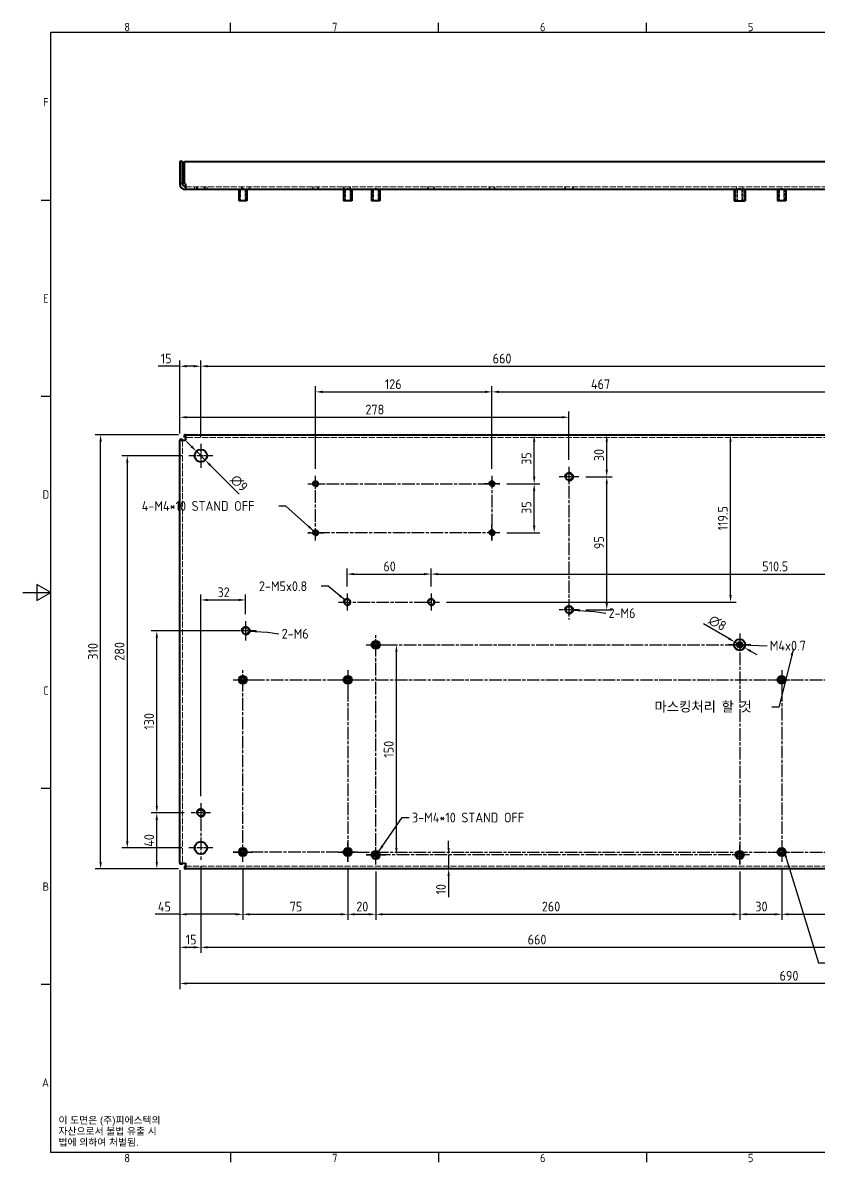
# Model space of a CAD drawing. Header units: millimetres. Extents: x 0 to 1188, y 0 to 840.
# Drawn here: x 0 to 568, y 13 to 827 of the extents above; entities that cross this region are included whole.
import ezdxf

# ---------------------------------------------------------------- set-up
doc = ezdxf.new("R2010")
doc.units = ezdxf.units.MM
doc.header["$LTSCALE"] = 2
doc.linetypes.add('CHAIN', pattern=[0.3543, 0.2362, -0.0295, 0.0591, -0.0295])
doc.linetypes.add('DASHED', pattern=[0.2067, 0.1654, -0.0413])
doc.layers.get('0').update_dxf_attribs({"color": 3, "lineweight": 25})
for name, color, linetype, lineweight in [('가려진 것(ISO)', 2, 'DASHED', 18), ('가시적인 것(ISO)', 3, 'Continuous', 40), ('가시적인 좁은 것(ISO)', 3, 'Continuous', 35), ('경계(ISO)', 7, 'Continuous', 25), ('기호(ISO)', 5, 'Continuous', 25), ('중심 표식(ISO)', 1, 'Continuous', 25), ('중심선(ISO)', 1, 'Continuous', 25), ('치수(ISO)', 2, 'Continuous', 25)]:
    doc.layers.add(name, color=color, linetype=linetype, lineweight=lineweight)
doc.styles.add('문자 텍스트_M2B', font='isocp.shx')
doc.styles.add('문자 텍스트_PSTEK_POSCO', font='isocp.shx')
doc.styles.add('치수 텍스트_PSTEK_POSCO', font='isocp.shx')
doc.dimstyles.new('치수_PSTEK_POSCO', dxfattribs={"dimscale": 2, "dimtxt": 3.5, "dimasz": 2.5, "dimexe": 2, "dimexo": 2.5, "dimgap": 1, "dimtad": 1, "dimrnd": 1e-08, "dimdsep": 46, "dimtxsty": '치수 텍스트_PSTEK_POSCO', "dimcen": 0.09, "dimdle": 10, "dimclrd": 7, "dimclre": 7, "dimclrt": 2, "dimadec": 1, "dimazin": 2, "dimtfac": 1, "dimtmove": 0, "dimatfit": 3, "dimfxl": 0, "dimtolj": 1, "dimlwd": -1, "dimlwe": -1, "dimarcsym": 0})
doc.dimstyles.new('치수_PSTEK_POSCO$7', dxfattribs={"dimscale": 2, "dimtxt": 3.5, "dimasz": 2.5, "dimexe": 2, "dimexo": 2.5, "dimgap": 1, "dimtad": 1, "dimrnd": 1e-08, "dimdsep": 46, "dimtxsty": '치수 텍스트_PSTEK_POSCO', "dimcen": 0.09, "dimdle": 10, "dimclrd": 7, "dimclre": 7, "dimclrt": 2, "dimadec": 1, "dimazin": 2, "dimtfac": 1, "dimtmove": 0, "dimatfit": 3, "dimfxl": 0, "dimtolj": 1, "dimlwd": -1, "dimlwe": -1, "dimarcsym": 0})

# ---------------------------------------------------------------- blocks, each defined once
blk = doc.blocks.new('경계 Default Border')
at = {"layer": '경계(ISO)'}
for p, q in [((74.25, 410), (74.25, 413.4)), ((148.5, 410), (148.5, 413.4)), ((222.75, 410), (222.75, 413.4)), ((10, 350), (6.6, 350)), ((10, 280), (6.6, 280)), ((10, 140), (6.6, 140)), ((10, 70), (6.6, 70)), ((74.25, 10), (74.25, 6.6)), ((148.5, 10), (148.5, 6.6)), ((222.75, 10), (222.75, 6.6))]:
    blk.add_line(p, q, dxfattribs=at)
at = {"layer": '경계(ISO)', "flags": 128}
for points in [[(10, 10), (10, 410), (584, 410), (584, 10), (10, 10)], [(0, 210), (10, 210), (5, 212.89), (5, 207.11), (10, 210)]]:
    blk.add_lwpolyline(points, dxfattribs=at)
at = {"layer": '경계(ISO)', "color": 2, "char_height": 3, "attachment_point": 7, "style": '문자 텍스트_M2B'}
for s, insert in [('8', (36.27, 410.37)), ('7', (110.52, 410.39)), ('6', (184.77, 410.37)), ('5', (259.02, 410.37)), ('F', (7.24, 383.5)), ('E', (7.24, 313.47)), ('D', (7.08, 243.47)), ('C', (7.24, 173.47)), ('B', (7.08, 103.47)), ('A', (6.91, 33.49)), ('8', (36.27, 6.57)), ('7', (110.52, 6.59)), ('6', (184.77, 6.57)), ('5', (259.02, 6.57))]:
    blk.add_mtext(s, dxfattribs=dict(at, insert=insert))
blk = doc.blocks.new('*D23')
at = {"layer": 'Defpoints', "color": 0, "transparency": 16777216}
for p in [(112.2, 226.61), (802.2, 226.61), (112.2, 140.79)]:
    blk.add_point(p, dxfattribs=at)
at = {"layer": '치수(ISO)', "color": 7, "transparency": 16777216}
for p, q in [((112.2, 221.61), (112.2, 136.79)), ((802.2, 221.61), (802.2, 136.79)), ((797.2, 140.79), (117.2, 140.79))]:
    blk.add_line(p, q, dxfattribs=at)
for points in [[(117.2, 141.62), (117.2, 139.95), (112.2, 140.79)], [(797.2, 141.62), (797.2, 139.95), (802.2, 140.79)]]:
    blk.add_solid(points, dxfattribs=at)
at = {"layer": '치수(ISO)', "color": 2, "transparency": 16777216, "insert": (540.68, 146.29), "char_height": 7, "attachment_point": 4, "style": '치수 텍스트_PSTEK_POSCO'}
blk.add_mtext('\\A1;690', dxfattribs=at)
blk = doc.blocks.new('*D24')
at = {"layer": 'Defpoints', "color": 0, "transparency": 16777216}
for p in [(112.2, 226.61), (157.2, 227.66), (157.2, 190.18)]:
    blk.add_point(p, dxfattribs=at)
at = {"layer": '치수(ISO)', "color": 7, "transparency": 16777216}
for p, q in [((112.2, 221.61), (112.2, 186.18)), ((157.2, 222.66), (157.2, 186.18)), ((112.2, 190.18), (94.51, 190.18)), ((152.2, 190.18), (117.2, 190.18))]:
    blk.add_line(p, q, dxfattribs=at)
for points in [[(117.2, 191.01), (117.2, 189.35), (112.2, 190.18)], [(152.2, 191.01), (152.2, 189.35), (157.2, 190.18)]]:
    blk.add_solid(points, dxfattribs=at)
at = {"layer": '치수(ISO)', "color": 2, "transparency": 16777216, "insert": (96.51, 195.68), "char_height": 7, "attachment_point": 4, "style": '치수 텍스트_PSTEK_POSCO'}
blk.add_mtext('\\A1;45', dxfattribs=at)
blk = doc.blocks.new('*D25')
at = {"layer": 'Defpoints', "color": 0, "transparency": 16777216}
for p in [(252.2, 225.66), (512.2, 225.66), (512.2, 190.18)]:
    blk.add_point(p, dxfattribs=at)
at = {"layer": '치수(ISO)', "color": 7, "transparency": 16777216}
for p, q in [((252.2, 220.66), (252.2, 186.18)), ((512.2, 220.66), (512.2, 186.18)), ((257.2, 190.18), (507.2, 190.18))]:
    blk.add_line(p, q, dxfattribs=at)
for points in [[(257.2, 191.01), (257.2, 189.35), (252.2, 190.18)], [(507.2, 191.01), (507.2, 189.35), (512.2, 190.18)]]:
    blk.add_solid(points, dxfattribs=at)
at = {"layer": '치수(ISO)', "color": 2, "transparency": 16777216, "insert": (370.83, 195.68), "char_height": 7, "attachment_point": 4, "style": '치수 텍스트_PSTEK_POSCO'}
blk.add_mtext('\\A1;260', dxfattribs=at)
blk = doc.blocks.new('*D26')
at = {"layer": 'Defpoints', "color": 0, "transparency": 16777216}
for p in [(512.2, 225.66), (542.2, 227.66), (542.2, 190.18)]:
    blk.add_point(p, dxfattribs=at)
at = {"layer": '치수(ISO)', "color": 7, "transparency": 16777216}
for p, q in [((512.2, 220.66), (512.2, 186.18)), ((542.2, 222.66), (542.2, 186.18)), ((517.2, 190.18), (537.2, 190.18))]:
    blk.add_line(p, q, dxfattribs=at)
for points in [[(517.2, 191.01), (517.2, 189.35), (512.2, 190.18)], [(537.2, 191.01), (537.2, 189.35), (542.2, 190.18)]]:
    blk.add_solid(points, dxfattribs=at)
at = {"layer": '치수(ISO)', "color": 2, "transparency": 16777216, "insert": (523.37, 195.68), "char_height": 7, "attachment_point": 4, "style": '치수 텍스트_PSTEK_POSCO'}
blk.add_mtext('\\A1;30', dxfattribs=at)
blk = doc.blocks.new('*D27')
at = {"layer": 'Defpoints', "color": 0, "transparency": 16777216}
for p in [(542.2, 227.66), (617.2, 227.66), (617.2, 190.18)]:
    blk.add_point(p, dxfattribs=at)
at = {"layer": '치수(ISO)', "color": 7, "transparency": 16777216}
for p, q in [((542.2, 222.66), (542.2, 186.18)), ((617.2, 222.66), (617.2, 186.18)), ((547.2, 190.18), (612.2, 190.18))]:
    blk.add_line(p, q, dxfattribs=at)
for points in [[(547.2, 191.01), (547.2, 189.35), (542.2, 190.18)], [(612.2, 191.01), (612.2, 189.35), (617.2, 190.18)]]:
    blk.add_solid(points, dxfattribs=at)
at = {"layer": '치수(ISO)', "color": 2, "transparency": 16777216, "insert": (575.71, 195.68), "char_height": 7, "attachment_point": 4, "style": '치수 텍스트_PSTEK_POSCO'}
blk.add_mtext('\\A1;75', dxfattribs=at)
blk = doc.blocks.new('*D31')
at = {"layer": 'Defpoints', "color": 0, "transparency": 16777216}
for p in [(252.2, 232.61), (304.26, 232.61), (116.2, 222.61)]:
    blk.add_point(p, dxfattribs=at)
at = {"layer": '치수(ISO)', "color": 7, "transparency": 16777216}
for p, q in [((304.26, 237.61), (304.26, 242.61)), ((304.26, 232.61), (304.26, 222.61)), ((304.26, 217.61), (304.26, 202.3))]:
    blk.add_line(p, q, dxfattribs=at)
for points in [[(303.43, 237.61), (305.1, 237.61), (304.26, 232.61)], [(303.43, 217.61), (305.1, 217.61), (304.26, 222.61)]]:
    blk.add_solid(points, dxfattribs=at)
at = {"layer": '치수(ISO)', "color": 2, "transparency": 16777216, "insert": (298.76, 204.3), "char_height": 7, "attachment_point": 4, "rotation": 90, "style": '치수 텍스트_PSTEK_POSCO'}
blk.add_mtext('\\A1;10', dxfattribs=at)
blk = doc.blocks.new('*D32')
at = {"layer": 'Defpoints', "color": 0, "transparency": 16777216}
for p in [(252.2, 382.61), (266.95, 382.61), (252.2, 232.61)]:
    blk.add_point(p, dxfattribs=at)
at = {"layer": '치수(ISO)', "color": 7, "transparency": 16777216}
blk.add_line((266.95, 237.61), (266.95, 377.61), dxfattribs=at)
for points in [[(266.12, 377.61), (267.79, 377.61), (266.95, 382.61)], [(266.12, 237.61), (267.79, 237.61), (266.95, 232.61)]]:
    blk.add_solid(points, dxfattribs=at)
at = {"layer": '치수(ISO)', "color": 2, "transparency": 16777216, "insert": (261.45, 302.01), "char_height": 7, "attachment_point": 4, "rotation": 90, "style": '치수 텍스트_PSTEK_POSCO'}
blk.add_mtext('\\A1;150', dxfattribs=at)
blk = doc.blocks.new('*D33')
at = {"layer": 'Defpoints', "color": 0, "transparency": 16777216}
for p in [(118.7, 517.61), (74.66, 237.61), (118.7, 237.61)]:
    blk.add_point(p, dxfattribs=at)
at = {"layer": '치수(ISO)', "color": 7, "transparency": 16777216}
for p, q in [((113.7, 517.61), (70.66, 517.61)), ((74.66, 512.61), (74.66, 242.61)), ((113.7, 237.61), (70.66, 237.61))]:
    blk.add_line(p, q, dxfattribs=at)
for points in [[(73.83, 512.61), (75.49, 512.61), (74.66, 517.61)], [(73.83, 242.61), (75.49, 242.61), (74.66, 237.61)]]:
    blk.add_solid(points, dxfattribs=at)
at = {"layer": '치수(ISO)', "color": 2, "transparency": 16777216, "insert": (69.16, 371.22), "char_height": 7, "attachment_point": 4, "rotation": 90, "style": '치수 텍스트_PSTEK_POSCO'}
blk.add_mtext('\\A1;280', dxfattribs=at)
blk = doc.blocks.new('*D37')
at = {"layer": 'Defpoints', "color": 0, "transparency": 16777216}
for p in [(335.2, 563.23), (209.2, 503.23), (335.2, 503.23)]:
    blk.add_point(p, dxfattribs=at)
at = {"layer": '치수(ISO)', "color": 7, "transparency": 16777216}
for p, q in [((209.2, 508.23), (209.2, 567.23)), ((214.2, 563.23), (330.2, 563.23)), ((335.2, 508.23), (335.2, 567.23))]:
    blk.add_line(p, q, dxfattribs=at)
for points in [[(214.2, 564.06), (214.2, 562.4), (209.2, 563.23)], [(330.2, 564.06), (330.2, 562.4), (335.2, 563.23)]]:
    blk.add_solid(points, dxfattribs=at)
at = {"layer": '치수(ISO)', "color": 2, "transparency": 16777216, "insert": (258.66, 568.73), "char_height": 7, "attachment_point": 4, "style": '치수 텍스트_PSTEK_POSCO'}
blk.add_mtext('\\A1;126', dxfattribs=at)
blk = doc.blocks.new('*D38')
at = {"layer": 'Defpoints', "color": 0, "transparency": 16777216}
for p in [(802.2, 563.23), (802.2, 528.61), (335.2, 503.23)]:
    blk.add_point(p, dxfattribs=at)
at = {"layer": '치수(ISO)', "color": 7, "transparency": 16777216}
for p, q in [((335.2, 508.23), (335.2, 567.23)), ((340.2, 563.23), (797.2, 563.23)), ((802.2, 533.61), (802.2, 567.23))]:
    blk.add_line(p, q, dxfattribs=at)
for points in [[(340.2, 564.06), (340.2, 562.4), (335.2, 563.23)], [(797.2, 564.06), (797.2, 562.4), (802.2, 563.23)]]:
    blk.add_solid(points, dxfattribs=at)
at = {"layer": '치수(ISO)', "color": 2, "transparency": 16777216, "insert": (405.95, 568.73), "char_height": 7, "attachment_point": 4, "style": '치수 텍스트_PSTEK_POSCO'}
blk.add_mtext('\\A1;467', dxfattribs=at)
blk = doc.blocks.new('*D39')
at = {"layer": 'Defpoints', "color": 0, "transparency": 16777216}
for p in [(365.37, 532.61), (798.2, 532.61), (340.82, 497.61)]:
    blk.add_point(p, dxfattribs=at)
at = {"layer": '치수(ISO)', "color": 7, "transparency": 16777216}
for p, q in [((365.37, 502.61), (365.37, 527.61)), ((345.82, 497.61), (369.37, 497.61))]:
    blk.add_line(p, q, dxfattribs=at)
for points in [[(364.54, 527.61), (366.21, 527.61), (365.37, 532.61)], [(364.54, 502.61), (366.21, 502.61), (365.37, 497.61)]]:
    blk.add_solid(points, dxfattribs=at)
at = {"layer": '치수(ISO)', "color": 2, "transparency": 16777216, "insert": (359.87, 511.11), "char_height": 7, "attachment_point": 4, "rotation": 90, "style": '치수 텍스트_PSTEK_POSCO'}
blk.add_mtext('\\A1;35', dxfattribs=at)
blk = doc.blocks.new('*D40')
at = {"layer": 'Defpoints', "color": 0, "transparency": 16777216}
for p in [(340.82, 497.61), (365.37, 497.61), (340.82, 462.61)]:
    blk.add_point(p, dxfattribs=at)
at = {"layer": '치수(ISO)', "color": 7, "transparency": 16777216}
for p, q in [((345.82, 497.61), (369.37, 497.61)), ((365.37, 467.61), (365.37, 492.61)), ((345.82, 462.61), (369.37, 462.61))]:
    blk.add_line(p, q, dxfattribs=at)
for points in [[(364.54, 492.61), (366.21, 492.61), (365.37, 497.61)], [(364.54, 467.61), (366.21, 467.61), (365.37, 462.61)]]:
    blk.add_solid(points, dxfattribs=at)
at = {"layer": '치수(ISO)', "color": 2, "transparency": 16777216, "insert": (359.87, 476.11), "char_height": 7, "attachment_point": 4, "rotation": 90, "style": '치수 텍스트_PSTEK_POSCO'}
blk.add_mtext('\\A1;35', dxfattribs=at)
blk = doc.blocks.new('*D41')
at = {"layer": 'Defpoints', "color": 0, "transparency": 16777216}
for p in [(291.7, 433.11), (231.7, 419.18), (291.7, 419.18)]:
    blk.add_point(p, dxfattribs=at)
at = {"layer": '치수(ISO)', "color": 7, "transparency": 16777216}
for p, q in [((231.7, 424.18), (231.7, 437.11)), ((236.7, 433.11), (286.7, 433.11)), ((291.7, 424.18), (291.7, 437.11))]:
    blk.add_line(p, q, dxfattribs=at)
for points in [[(236.7, 433.94), (236.7, 432.28), (231.7, 433.11)], [(286.7, 433.94), (286.7, 432.28), (291.7, 433.11)]]:
    blk.add_solid(points, dxfattribs=at)
at = {"layer": '치수(ISO)', "color": 2, "transparency": 16777216, "insert": (257.62, 438.61), "char_height": 7, "attachment_point": 4, "style": '치수 텍스트_PSTEK_POSCO'}
blk.add_mtext('\\A1;60', dxfattribs=at)
blk = doc.blocks.new('*D42')
at = {"layer": 'Defpoints', "color": 0, "transparency": 16777216}
for p in [(802.2, 528.61), (802.2, 433.11), (291.7, 419.18)]:
    blk.add_point(p, dxfattribs=at)
at = {"layer": '치수(ISO)', "color": 7, "transparency": 16777216}
for p, q in [((291.7, 424.18), (291.7, 437.11)), ((296.7, 433.11), (797.2, 433.11))]:
    blk.add_line(p, q, dxfattribs=at)
for points in [[(296.7, 433.94), (296.7, 432.28), (291.7, 433.11)], [(797.2, 433.94), (797.2, 432.28), (802.2, 433.11)]]:
    blk.add_solid(points, dxfattribs=at)
at = {"layer": '치수(ISO)', "color": 2, "transparency": 16777216, "insert": (528.32, 438.61), "char_height": 7, "attachment_point": 4, "style": '치수 텍스트_PSTEK_POSCO'}
blk.add_mtext('\\A1;510.5', dxfattribs=at)
blk = doc.blocks.new('*D43')
at = {"layer": 'Defpoints', "color": 0, "transparency": 16777216}
for p in [(505.65, 532.61), (798.2, 532.61), (297.77, 413.11)]:
    blk.add_point(p, dxfattribs=at)
at = {"layer": '치수(ISO)', "color": 7, "transparency": 16777216}
for p, q in [((505.65, 418.11), (505.65, 527.61)), ((302.77, 413.11), (509.65, 413.11))]:
    blk.add_line(p, q, dxfattribs=at)
for points in [[(504.81, 527.61), (506.48, 527.61), (505.65, 532.61)], [(504.81, 418.11), (506.48, 418.11), (505.65, 413.11)]]:
    blk.add_solid(points, dxfattribs=at)
at = {"layer": '치수(ISO)', "color": 2, "transparency": 16777216, "insert": (500.15, 464.3), "char_height": 7, "attachment_point": 4, "rotation": 90, "style": '치수 텍스트_PSTEK_POSCO'}
blk.add_mtext('\\A1;119.5', dxfattribs=at)
blk = doc.blocks.new('*D44')
at = {"layer": 'Defpoints', "color": 0, "transparency": 16777216}
for p in [(508.74, 384.61), (515.66, 380.61)]:
    blk.add_point(p, dxfattribs=at)
at = {"layer": '치수(ISO)', "color": 7, "transparency": 16777216}
for p, q in [((504.41, 387.11), (486.43, 397.49)), ((515.66, 380.61), (508.74, 384.61)), ((519.99, 378.11), (524.32, 375.61))]:
    blk.add_line(p, q, dxfattribs=at)
for points in [[(504.82, 387.83), (503.99, 386.39), (508.74, 384.61)], [(520.41, 378.83), (519.58, 377.39), (515.66, 380.61)]]:
    blk.add_solid(points, dxfattribs=at)
at = {"layer": '치수(ISO)', "color": 2, "transparency": 16777216, "insert": (490.91, 401.25), "char_height": 7, "attachment_point": 4, "rotation": 330, "style": '치수 텍스트_PSTEK_POSCO'}
blk.add_mtext('\\A1;∅8', dxfattribs=at)
blk = doc.blocks.new('*D45')
at = {"layer": 'Defpoints', "color": 0, "transparency": 16777216}
for p in [(127.2, 229.11), (112.2, 226.61), (127.2, 166.61)]:
    blk.add_point(p, dxfattribs=at)
at = {"layer": '치수(ISO)', "color": 7, "transparency": 16777216}
for p, q in [((112.2, 221.61), (112.2, 162.61)), ((127.2, 224.11), (127.2, 162.61)), ((117.2, 166.61), (122.2, 166.61))]:
    blk.add_line(p, q, dxfattribs=at)
for points in [[(117.2, 167.44), (117.2, 165.78), (112.2, 166.61)], [(122.2, 167.44), (122.2, 165.78), (127.2, 166.61)]]:
    blk.add_solid(points, dxfattribs=at)
at = {"layer": '치수(ISO)', "color": 2, "transparency": 16777216, "insert": (116.39, 172.11), "char_height": 7, "attachment_point": 4, "style": '치수 텍스트_PSTEK_POSCO'}
blk.add_mtext('\\A1;15', dxfattribs=at)
blk = doc.blocks.new('*D46')
at = {"layer": 'Defpoints', "color": 0, "transparency": 16777216}
for p in [(127.2, 229.11), (787.2, 229.11), (787.2, 166.61)]:
    blk.add_point(p, dxfattribs=at)
at = {"layer": '치수(ISO)', "color": 7, "transparency": 16777216}
for p, q in [((127.2, 224.11), (127.2, 162.61)), ((787.2, 224.11), (787.2, 162.61)), ((132.2, 166.61), (782.2, 166.61))]:
    blk.add_line(p, q, dxfattribs=at)
for points in [[(132.2, 167.44), (132.2, 165.78), (127.2, 166.61)], [(782.2, 167.44), (782.2, 165.78), (787.2, 166.61)]]:
    blk.add_solid(points, dxfattribs=at)
at = {"layer": '치수(ISO)', "color": 2, "transparency": 16777216, "insert": (360.71, 172.11), "char_height": 7, "attachment_point": 4, "style": '치수 텍스트_PSTEK_POSCO'}
blk.add_mtext('\\A1;660', dxfattribs=at)
blk = doc.blocks.new('*D48')
at = {"layer": 'Defpoints', "color": 0, "transparency": 16777216}
for p in [(127.2, 581.56), (112.2, 529.2), (127.2, 526.11)]:
    blk.add_point(p, dxfattribs=at)
at = {"layer": '치수(ISO)', "color": 7, "transparency": 16777216}
for p, q in [((112.2, 581.56), (96.61, 581.56)), ((112.2, 534.2), (112.2, 585.56)), ((122.2, 581.56), (117.2, 581.56)), ((127.2, 531.11), (127.2, 585.56))]:
    blk.add_line(p, q, dxfattribs=at)
for points in [[(117.2, 582.39), (117.2, 580.72), (112.2, 581.56)], [(122.2, 582.39), (122.2, 580.72), (127.2, 581.56)]]:
    blk.add_solid(points, dxfattribs=at)
at = {"layer": '치수(ISO)', "color": 2, "transparency": 16777216, "insert": (98.61, 587.06), "char_height": 7, "attachment_point": 4, "style": '치수 텍스트_PSTEK_POSCO'}
blk.add_mtext('\\A1;15', dxfattribs=at)
blk = doc.blocks.new('*D49')
at = {"layer": 'Defpoints', "color": 0, "transparency": 16777216}
for p in [(787.2, 581.56), (127.2, 526.11), (787.2, 526.11)]:
    blk.add_point(p, dxfattribs=at)
at = {"layer": '치수(ISO)', "color": 7, "transparency": 16777216}
for p, q in [((127.2, 531.11), (127.2, 585.56)), ((132.2, 581.56), (782.2, 581.56)), ((787.2, 531.11), (787.2, 585.56))]:
    blk.add_line(p, q, dxfattribs=at)
for points in [[(132.2, 582.39), (132.2, 580.72), (127.2, 581.56)], [(782.2, 582.39), (782.2, 580.72), (787.2, 581.56)]]:
    blk.add_solid(points, dxfattribs=at)
at = {"layer": '치수(ISO)', "color": 2, "transparency": 16777216, "insert": (335.71, 587.06), "char_height": 7, "attachment_point": 4, "style": '치수 텍스트_PSTEK_POSCO'}
blk.add_mtext('\\A1;660', dxfattribs=at)
blk = doc.blocks.new('*D54')
at = {"layer": 'Defpoints', "color": 0, "transparency": 16777216}
for p in [(55.61, 532.61), (116.2, 532.61), (115.61, 222.61)]:
    blk.add_point(p, dxfattribs=at)
at = {"layer": '치수(ISO)', "color": 7, "transparency": 16777216}
for p, q in [((111.2, 532.61), (51.61, 532.61)), ((55.61, 227.61), (55.61, 527.61)), ((110.61, 222.61), (51.61, 222.61))]:
    blk.add_line(p, q, dxfattribs=at)
for points in [[(54.78, 527.61), (56.45, 527.61), (55.61, 532.61)], [(54.78, 227.61), (56.45, 227.61), (55.61, 222.61)]]:
    blk.add_solid(points, dxfattribs=at)
at = {"layer": '치수(ISO)', "color": 2, "transparency": 16777216, "insert": (50.11, 372.01), "char_height": 7, "attachment_point": 4, "rotation": 90, "style": '치수 텍스트_PSTEK_POSCO'}
blk.add_mtext('\\A1;310', dxfattribs=at)
blk = doc.blocks.new('*D63')
at = {"layer": 'Defpoints', "color": 0, "transparency": 16777216}
for p in [(124.02, 520.79), (130.38, 514.43)]:
    blk.add_point(p, dxfattribs=at)
at = {"layer": '치수(ISO)', "color": 7, "transparency": 16777216}
for p, q in [((120.48, 524.33), (116.95, 527.86)), ((124.02, 520.79), (130.38, 514.43)), ((133.92, 510.89), (154.54, 490.27))]:
    blk.add_line(p, q, dxfattribs=at)
for points in [[(121.07, 524.92), (119.89, 523.74), (124.02, 520.79)], [(134.51, 511.48), (133.33, 510.3), (130.38, 514.43)]]:
    blk.add_solid(points, dxfattribs=at)
at = {"layer": '치수(ISO)', "color": 2, "transparency": 16777216, "insert": (150.22, 502.36), "char_height": 7, "attachment_point": 4, "rotation": 315, "style": '치수 텍스트_PSTEK_POSCO'}
blk.add_mtext('\\A1;∅9', dxfattribs=at)
blk = doc.blocks.new('*D65')
at = {"layer": 'Defpoints', "color": 0, "transparency": 16777216}
for p in [(157.2, 227.66), (232.2, 227.66), (232.2, 190.18)]:
    blk.add_point(p, dxfattribs=at)
at = {"layer": '치수(ISO)', "color": 7, "transparency": 16777216}
for p, q in [((157.2, 222.66), (157.2, 186.18)), ((232.2, 222.66), (232.2, 186.18)), ((162.2, 190.18), (227.2, 190.18))]:
    blk.add_line(p, q, dxfattribs=at)
for points in [[(162.2, 191.01), (162.2, 189.35), (157.2, 190.18)], [(227.2, 191.01), (227.2, 189.35), (232.2, 190.18)]]:
    blk.add_solid(points, dxfattribs=at)
at = {"layer": '치수(ISO)', "color": 2, "transparency": 16777216, "insert": (190.71, 195.68), "char_height": 7, "attachment_point": 4, "style": '치수 텍스트_PSTEK_POSCO'}
blk.add_mtext('\\A1;75', dxfattribs=at)
blk = doc.blocks.new('*D66')
at = {"layer": 'Defpoints', "color": 0, "transparency": 16777216}
for p in [(232.2, 227.66), (252.2, 225.66), (252.2, 190.18)]:
    blk.add_point(p, dxfattribs=at)
at = {"layer": '치수(ISO)', "color": 7, "transparency": 16777216}
for p, q in [((232.2, 222.66), (232.2, 186.18)), ((252.2, 220.66), (252.2, 186.18)), ((237.2, 190.18), (247.2, 190.18))]:
    blk.add_line(p, q, dxfattribs=at)
for points in [[(237.2, 191.01), (237.2, 189.35), (232.2, 190.18)], [(247.2, 191.01), (247.2, 189.35), (252.2, 190.18)]]:
    blk.add_solid(points, dxfattribs=at)
at = {"layer": '치수(ISO)', "color": 2, "transparency": 16777216, "insert": (238.26, 195.68), "char_height": 7, "attachment_point": 4, "style": '치수 텍스트_PSTEK_POSCO'}
blk.add_mtext('\\A1;20', dxfattribs=at)
blk = doc.blocks.new('*D67')
at = {"layer": 'Defpoints', "color": 0, "transparency": 16777216}
for p in [(159.2, 414.64), (159.2, 399.61), (127.2, 269.61)]:
    blk.add_point(p, dxfattribs=at)
at = {"layer": '치수(ISO)', "color": 7, "transparency": 16777216}
for p, q in [((127.2, 274.61), (127.2, 418.64)), ((159.2, 404.61), (159.2, 418.64)), ((132.2, 414.64), (154.2, 414.64))]:
    blk.add_line(p, q, dxfattribs=at)
for points in [[(132.2, 415.48), (132.2, 413.81), (127.2, 414.64)], [(154.2, 415.48), (154.2, 413.81), (159.2, 414.64)]]:
    blk.add_solid(points, dxfattribs=at)
at = {"layer": '치수(ISO)', "color": 2, "transparency": 16777216, "insert": (139.14, 420.14), "char_height": 7, "attachment_point": 4, "style": '치수 텍스트_PSTEK_POSCO'}
blk.add_mtext('\\A1;32', dxfattribs=at)
blk = doc.blocks.new('*D68')
at = {"layer": 'Defpoints', "color": 0, "transparency": 16777216}
for p in [(95.74, 262.61), (120.2, 262.61), (116.2, 222.61)]:
    blk.add_point(p, dxfattribs=at)
at = {"layer": '치수(ISO)', "color": 7, "transparency": 16777216}
for p, q in [((115.2, 262.61), (91.74, 262.61)), ((95.74, 227.61), (95.74, 257.61)), ((111.2, 222.61), (91.74, 222.61))]:
    blk.add_line(p, q, dxfattribs=at)
for points in [[(94.91, 257.61), (96.57, 257.61), (95.74, 262.61)], [(94.91, 227.61), (96.57, 227.61), (95.74, 222.61)]]:
    blk.add_solid(points, dxfattribs=at)
at = {"layer": '치수(ISO)', "color": 2, "transparency": 16777216, "insert": (90.24, 238.39), "char_height": 7, "attachment_point": 4, "rotation": 90, "style": '치수 텍스트_PSTEK_POSCO'}
blk.add_mtext('\\A1;40', dxfattribs=at)
blk = doc.blocks.new('*D69')
at = {"layer": 'Defpoints', "color": 0, "transparency": 16777216}
for p in [(95.74, 392.61), (159.2, 392.61), (120.2, 262.61)]:
    blk.add_point(p, dxfattribs=at)
at = {"layer": '치수(ISO)', "color": 7, "transparency": 16777216}
for p, q in [((154.2, 392.61), (91.74, 392.61)), ((95.74, 267.61), (95.74, 387.61)), ((115.2, 262.61), (91.74, 262.61))]:
    blk.add_line(p, q, dxfattribs=at)
for points in [[(94.91, 387.61), (96.57, 387.61), (95.74, 392.61)], [(94.91, 267.61), (96.57, 267.61), (95.74, 262.61)]]:
    blk.add_solid(points, dxfattribs=at)
at = {"layer": '치수(ISO)', "color": 2, "transparency": 16777216, "insert": (90.24, 322.03), "char_height": 7, "attachment_point": 4, "rotation": 90, "style": '치수 텍스트_PSTEK_POSCO'}
blk.add_mtext('\\A1;130', dxfattribs=at)
blk = doc.blocks.new('*D70')
at = {"layer": 'Defpoints', "color": 0, "transparency": 16777216}
for p in [(390.2, 545.12), (112.2, 528.61), (390.2, 509.61)]:
    blk.add_point(p, dxfattribs=at)
at = {"layer": '치수(ISO)', "color": 7, "transparency": 16777216}
for p, q in [((112.2, 533.61), (112.2, 549.12)), ((390.2, 514.61), (390.2, 549.12)), ((117.2, 545.12), (385.2, 545.12))]:
    blk.add_line(p, q, dxfattribs=at)
for points in [[(117.2, 545.95), (117.2, 544.28), (112.2, 545.12)], [(385.2, 545.95), (385.2, 544.28), (390.2, 545.12)]]:
    blk.add_solid(points, dxfattribs=at)
at = {"layer": '치수(ISO)', "color": 2, "transparency": 16777216, "insert": (244.81, 550.62), "char_height": 7, "attachment_point": 4, "style": '치수 텍스트_PSTEK_POSCO'}
blk.add_mtext('\\A1;278', dxfattribs=at)
blk = doc.blocks.new('*D71')
at = {"layer": 'Defpoints', "color": 0, "transparency": 16777216}
for p in [(397.2, 502.61), (417.2, 502.61), (397.2, 407.61)]:
    blk.add_point(p, dxfattribs=at)
at = {"layer": '치수(ISO)', "color": 7, "transparency": 16777216}
for p, q in [((402.2, 502.61), (421.2, 502.61)), ((417.2, 412.61), (417.2, 497.61)), ((402.2, 407.61), (421.2, 407.61))]:
    blk.add_line(p, q, dxfattribs=at)
for points in [[(416.37, 497.61), (418.03, 497.61), (417.2, 502.61)], [(416.37, 412.61), (418.03, 412.61), (417.2, 407.61)]]:
    blk.add_solid(points, dxfattribs=at)
at = {"layer": '치수(ISO)', "color": 2, "transparency": 16777216, "insert": (411.7, 450.97), "char_height": 7, "attachment_point": 4, "rotation": 90, "style": '치수 텍스트_PSTEK_POSCO'}
blk.add_mtext('\\A1;95', dxfattribs=at)
blk = doc.blocks.new('*D72')
at = {"layer": 'Defpoints', "color": 0, "transparency": 16777216}
for p in [(417.2, 532.61), (457.2, 532.61), (397.2, 502.61)]:
    blk.add_point(p, dxfattribs=at)
at = {"layer": '치수(ISO)', "color": 7, "transparency": 16777216}
for p, q in [((417.2, 507.61), (417.2, 527.61)), ((402.2, 502.61), (421.2, 502.61))]:
    blk.add_line(p, q, dxfattribs=at)
for points in [[(416.37, 527.61), (418.03, 527.61), (417.2, 532.61)], [(416.37, 507.61), (418.03, 507.61), (417.2, 502.61)]]:
    blk.add_solid(points, dxfattribs=at)
at = {"layer": '치수(ISO)', "color": 2, "transparency": 16777216, "insert": (411.7, 513.76), "char_height": 7, "attachment_point": 4, "rotation": 90, "style": '치수 텍스트_PSTEK_POSCO'}
blk.add_mtext('\\A1;30', dxfattribs=at)

msp = doc.modelspace()

# ---------------------------------------------------------------- linework, layer by layer
at = {"layer": '가려진 것(ISO)', "ltscale": 13.093126}
for p, q in [((116.2004, 709.732), (798.2004, 709.732)), ((798.2004, 530.6094), (116.2004, 530.6094)), ((116.2004, 224.6094), (798.2004, 224.6094))]:
    msp.add_line(p, q, dxfattribs=at)
at = {"layer": '가려진 것(ISO)', "ltscale": 1.904597}
for p, q in [((122.7004, 709.732), (122.7004, 707.732)), ((124.2004, 709.732), (124.2004, 707.732)), ((124.7419, 709.732), (124.7419, 707.732)), ((129.6589, 709.732), (129.6589, 707.732)), ((130.2004, 707.732), (130.2004, 709.732)), ((131.7004, 709.732), (131.7004, 707.732)), ((156.2004, 709.732), (156.2004, 707.732)), ((156.7419, 709.732), (156.7419, 707.732)), ((161.6589, 709.732), (161.6589, 707.732)), ((162.2004, 707.732), (162.2004, 709.732)), ((207.2004, 709.732), (207.2004, 707.732)), ((207.5794, 709.732), (207.5794, 707.732)), ((210.8214, 709.732), (210.8214, 707.732)), ((211.2004, 707.732), (211.2004, 709.732)), ((229.2004, 709.732), (229.2004, 707.732)), ((229.6334, 709.732), (229.6334, 707.732)), ((233.7674, 709.732), (233.7674, 707.732)), ((234.2004, 707.732), (234.2004, 709.732)), ((289.2004, 709.732), (289.2004, 707.732)), ((289.6334, 709.732), (289.6334, 707.732)), ((293.7674, 709.732), (293.7674, 707.732)), ((294.2004, 707.732), (294.2004, 709.732)), ((333.2004, 709.732), (333.2004, 707.732)), ((333.5794, 709.732), (333.5794, 707.732)), ((336.8214, 709.732), (336.8214, 707.732)), ((337.2004, 707.732), (337.2004, 709.732)), ((387.2004, 709.732), (387.2004, 707.732)), ((387.7419, 709.732), (387.7419, 707.732)), ((392.6589, 709.732), (392.6589, 707.732)), ((393.2004, 707.732), (393.2004, 709.732)), ((509.9504, 709.732), (509.9504, 707.732)), ((514.4504, 709.732), (514.4504, 707.732))]:
    msp.add_line(p, q, dxfattribs=at)
at = {"layer": '가려진 것(ISO)', "ltscale": 1.800898}
for p, q in [((157.2004, 708.706), (155.5794, 707.732)), ((157.2004, 708.706), (158.8214, 707.732)), ((232.2004, 708.706), (230.5794, 707.732)), ((232.2004, 708.706), (233.8214, 707.732)), ((252.2004, 708.706), (250.5794, 707.732)), ((252.2004, 708.706), (253.8214, 707.732)), ((512.2004, 708.706), (510.5794, 707.732)), ((512.2004, 708.706), (513.8214, 707.732)), ((542.2004, 708.706), (540.5794, 707.732)), ((542.2004, 708.706), (543.8214, 707.732))]:
    msp.add_line(p, q, dxfattribs=at)
at = {"layer": '가려진 것(ISO)', "ltscale": 7.618686}
for p, q in [((155.2004, 707.732), (155.2004, 699.732)), ((155.5794, 707.732), (155.5794, 699.732)), ((158.8214, 707.732), (158.8214, 699.732)), ((159.2004, 699.732), (159.2004, 707.732)), ((230.2004, 707.732), (230.2004, 699.732)), ((230.5794, 707.732), (230.5794, 699.732)), ((233.8214, 707.732), (233.8214, 699.732)), ((234.2004, 699.732), (234.2004, 707.732)), ((250.2004, 707.732), (250.2004, 699.732)), ((250.5794, 707.732), (250.5794, 699.732)), ((253.8214, 707.732), (253.8214, 699.732)), ((254.2004, 699.732), (254.2004, 707.732)), ((509.2504, 707.732), (509.2504, 699.732)), ((510.2004, 707.732), (510.2004, 699.732)), ((510.5794, 707.732), (510.5794, 699.732)), ((513.8214, 707.732), (513.8214, 699.732)), ((514.2004, 699.732), (514.2004, 707.732)), ((515.1504, 707.732), (515.1504, 699.732)), ((540.2004, 707.732), (540.2004, 699.732)), ((540.5794, 707.732), (540.5794, 699.732)), ((543.8214, 707.732), (543.8214, 699.732)), ((544.2004, 699.732), (544.2004, 707.732))]:
    msp.add_line(p, q, dxfattribs=at)
at = {"layer": '가려진 것(ISO)', "ltscale": 13.045131}
msp.add_line((114.2004, 528.6094), (114.2004, 226.6094), dxfattribs=at)
at = {"layer": '가려진 것(ISO)', "ltscale": 11.399102}
msp.add_circle((512.2004, 382.6094), 2.25, dxfattribs=at)
at = {"layer": '가시적인 것(ISO)'}
for p, q in [((112.2004, 727.732), (112.2004, 711.732)), ((114.2004, 727.732), (112.2004, 727.732)), ((114.2004, 711.732), (114.2004, 727.732)), ((115.6146, 711.732), (115.6146, 727.732)), ((115.6146, 727.732), (798.7862, 727.732)), ((114.2004, 711.732), (112.2004, 711.732)), ((116.2004, 711.732), (115.6146, 711.732)), ((116.2004, 711.732), (116.2004, 707.732)), ((798.2004, 707.732), (116.2004, 707.732)), ((154.2504, 707.732), (154.2504, 699.732)), ((160.1504, 707.732), (160.1504, 699.732)), ((229.2504, 707.732), (229.2504, 699.732)), ((235.1504, 707.732), (235.1504, 699.732)), ((249.2504, 707.732), (249.2504, 699.732)), ((255.1504, 707.732), (255.1504, 699.732)), ((508.2004, 707.732), (508.2004, 699.732)), ((516.2004, 707.732), (516.2004, 699.732)), ((539.2504, 707.732), (539.2504, 699.732)), ((545.1504, 707.732), (545.1504, 699.732)), ((160.1504, 699.732), (154.2504, 699.732)), ((235.1504, 699.732), (229.2504, 699.732)), ((255.1504, 699.732), (249.2504, 699.732)), ((508.2004, 699.732), (516.2004, 699.732)), ((545.1504, 699.732), (539.2504, 699.732)), ((114.2004, 529.1952), (112.2004, 529.1952)), ((112.2004, 529.1952), (112.2004, 528.6094)), ((114.2004, 528.6094), (114.2004, 529.1952)), ((116.2004, 532.6094), (115.6146, 532.6094)), ((115.6146, 530.6094), (115.6146, 532.6094)), ((116.2004, 530.6094), (115.6146, 530.6094)), ((116.2004, 532.6094), (798.2004, 532.6094)), ((116.2004, 532.6094), (116.2004, 528.6094)), ((112.2004, 226.6094), (112.2004, 528.6094)), ((116.2004, 528.6094), (112.2004, 528.6094)), ((112.2004, 226.6094), (116.2004, 226.6094)), ((112.2004, 226.6094), (112.2004, 226.0236)), ((114.2004, 226.0236), (112.2004, 226.0236)), ((114.2004, 226.6094), (114.2004, 226.0236)), ((116.2004, 224.6094), (115.6146, 224.6094)), ((115.6146, 224.6094), (115.6146, 222.6094)), ((115.6146, 222.6094), (116.2004, 222.6094)), ((116.2004, 226.6094), (116.2004, 222.6094)), ((798.2004, 222.6094), (116.2004, 222.6094))]:
    msp.add_line(p, q, dxfattribs=at)
for centre, radius in [((127.2004, 517.6094), 4.5), ((390.2004, 502.6094), 2.4585), ((209.2004, 497.6094), 1.621), ((335.2004, 497.6094), 1.621), ((209.2004, 462.6094), 1.621), ((335.2004, 462.6094), 1.621), ((231.7004, 413.1094), 2.067), ((291.7004, 413.1094), 2.067), ((390.2004, 407.6094), 2.4585), ((159.2004, 392.6094), 2.4585), ((252.2004, 382.6094), 2.95), ((252.2004, 382.6094), 1.621), ((512.2004, 382.6094), 4), ((512.2004, 382.6094), 1.621), ((157.2004, 357.6094), 2.95), ((157.2004, 357.6094), 1.621), ((232.2004, 357.6094), 2.95), ((232.2004, 357.6094), 1.621), ((542.2004, 357.6094), 2.95), ((542.2004, 357.6094), 1.621), ((127.2004, 262.6094), 2.4585), ((127.2004, 237.6094), 4.5), ((157.2004, 234.6094), 2.95), ((157.2004, 234.6094), 1.621), ((232.2004, 234.6094), 2.95), ((232.2004, 234.6094), 1.621), ((542.2004, 234.6094), 2.95), ((542.2004, 234.6094), 1.621), ((252.2004, 232.6094), 2.95), ((252.2004, 232.6094), 1.621), ((512.2004, 232.6094), 2.95), ((512.2004, 232.6094), 1.621)]:
    msp.add_circle(centre, radius, dxfattribs=at)
for radius in [4, 2]:
    msp.add_arc((116.2004, 711.732), radius, 180, 270, dxfattribs=at)
at = {"layer": '가시적인 좁은 것(ISO)'}
for centre, radius in [((390.2004, 502.6094), 3), ((209.2004, 497.6094), 2), ((335.2004, 497.6094), 2), ((209.2004, 462.6094), 2), ((335.2004, 462.6094), 2), ((231.7004, 413.1094), 2.5), ((291.7004, 413.1094), 2.5), ((390.2004, 407.6094), 3), ((159.2004, 392.6094), 3), ((252.2004, 382.6094), 2), ((512.2004, 382.6094), 2), ((157.2004, 357.6094), 2), ((232.2004, 357.6094), 2), ((542.2004, 357.6094), 2), ((127.2004, 262.6094), 3), ((157.2004, 234.6094), 2), ((232.2004, 234.6094), 2), ((542.2004, 234.6094), 2), ((252.2004, 232.6094), 2), ((512.2004, 232.6094), 2)]:
    msp.add_arc(centre, radius, 260, 170, dxfattribs=at)
at = {"layer": '중심 표식(ISO)', "linetype": 'CHAIN', "ltscale": 9.445163}
for p, q in [((127.2004, 526.1094), (127.2004, 509.1094)), ((135.7004, 517.6094), (118.7004, 517.6094)), ((135.7004, 237.6094), (118.7004, 237.6094))]:
    msp.add_line(p, q, dxfattribs=at)
at = {"layer": '중심 표식(ISO)', "linetype": 'CHAIN', "ltscale": 6.245997}
for p, q in [((203.5794, 497.6094), (214.8214, 497.6094)), ((340.8214, 497.6094), (329.5794, 497.6094)), ((335.2004, 456.9884), (335.2004, 468.2304)), ((203.5794, 462.6094), (214.8214, 462.6094))]:
    msp.add_line(p, q, dxfattribs=at)
at = {"layer": '중심 표식(ISO)', "linetype": 'CHAIN', "ltscale": 7.778352}
for p, q in [((397.2004, 502.6094), (383.2004, 502.6094)), ((397.2004, 407.6094), (383.2004, 407.6094)), ((159.2004, 399.6094), (159.2004, 385.6094)), ((166.2004, 392.6094), (152.2004, 392.6094)), ((127.2004, 269.6094), (127.2004, 255.6094)), ((134.2004, 262.6094), (120.2004, 262.6094))]:
    msp.add_line(p, q, dxfattribs=at)
at = {"layer": '중심 표식(ISO)', "linetype": 'CHAIN', "ltscale": 6.741595}
for p, q in [((231.7004, 419.1764), (231.7004, 407.0424)), ((291.7004, 419.1764), (291.7004, 407.0424))]:
    msp.add_line(p, q, dxfattribs=at)
at = {"layer": '중심 표식(ISO)', "linetype": 'CHAIN', "ltscale": 7.722792}
for p, q in [((245.2504, 382.6094), (259.1504, 382.6094)), ((232.2004, 364.5594), (232.2004, 350.6594)), ((542.2004, 364.5594), (542.2004, 350.6594)), ((542.2004, 364.5594), (542.2004, 350.6594)), ((150.2504, 357.6094), (164.1504, 357.6094)), ((232.2004, 227.6594), (232.2004, 241.5594)), ((232.2004, 241.5594), (232.2004, 227.6594)), ((512.2004, 225.6594), (512.2004, 239.5594)), ((542.2004, 241.5594), (542.2004, 227.6594)), ((542.2004, 241.5594), (542.2004, 227.6594)), ((150.2504, 234.6094), (164.1504, 234.6094)), ((245.2504, 232.6094), (259.1504, 232.6094))]:
    msp.add_line(p, q, dxfattribs=at)
at = {"layer": '중심 표식(ISO)', "linetype": 'CHAIN', "ltscale": 8.88956}
msp.add_line((520.2004, 382.6094), (504.2004, 382.6094), dxfattribs=at)
at = {"layer": '중심 표식(ISO)', "linetype": 'CHAIN', "ltscale": 19.051651}
msp.add_line((127.2004, 258.4317), (127.2004, 229.1094), dxfattribs=at)
at = {"layer": '중심선(ISO)', "linetype": 'CHAIN', "ltscale": 19.051651}
for p, q in [((390.2004, 509.6094), (390.2004, 400.6094)), ((203.5794, 497.6094), (340.8214, 497.6094)), ((209.2004, 456.9884), (209.2004, 503.2304)), ((335.2004, 503.2304), (335.2004, 456.9884)), ((340.8214, 462.6094), (203.5794, 462.6094)), ((225.6334, 413.1094), (297.7674, 413.1094)), ((512.2004, 390.6094), (512.2004, 225.6594)), ((245.2504, 382.6094), (520.2004, 382.6094)), ((252.2004, 225.6594), (252.2004, 389.5594)), ((157.2004, 227.6594), (157.2004, 364.5594)), ((232.2004, 364.5594), (232.2004, 227.6594)), ((542.2004, 364.5594), (542.2004, 227.6594)), ((150.2504, 357.6094), (239.1504, 357.6094)), ((225.2504, 357.6094), (549.1504, 357.6094)), ((535.2504, 357.6094), (624.1504, 357.6094)), ((239.1504, 234.6094), (150.2504, 234.6094)), ((225.2504, 234.6094), (549.1504, 234.6094)), ((519.2569, 232.6094), (245.2504, 232.6094)), ((535.2504, 234.6094), (625.0245, 234.6094))]:
    msp.add_line(p, q, dxfattribs=at)

# ---------------------------------------------------------------- block references
at = {"xscale": 2, "yscale": 2, "zscale": 2}
msp.add_blockref('경계 Default Border', (0, 0), dxfattribs=at)

# ---------------------------------------------------------------- texts
at = {"layer": '기호(ISO)', "color": 2, "attachment_point": 4}
for s, insert, char_height, width, line_spacing_factor, style in [('{\\fisocp|b0|i0;\\H7.0000;\\fISOCP|b0|i0;\\H7.0000;4-M4*10 STAND OFF}', (85.0269, 481.7373), 7, 95.870545, 0.6125, '치수 텍스트_PSTEK_POSCO'), ('{2-M5x0.8}', (168.725, 424.4729), 7, 42.436854, 0.6125, '치수 텍스트_PSTEK_POSCO'), ('{2-M6}', (418.4696, 405.2453), 7, 23.577902, 0.6125, '치수 텍스트_PSTEK_POSCO'), ('{2-M6}', (184.978, 390.5107), 7, 23.577902, 0.6125, '치수 텍스트_PSTEK_POSCO'), ('{M4x0.7}', (533.7094, 382.0051), 7, 32.215268, 0.6125, '치수 텍스트_PSTEK_POSCO'), ('{\\fArial|b0|i0;\\H5.0000;이 도면은 (주)피에스텍의\\P자산으로서 불법 유출 시 \\P법에 의하여 처벌됨.}', (25.5102, 35.0293), 5, 78.612207, 0.944221, '문자 텍스트_PSTEK_POSCO')]:
    msp.add_mtext(s, dxfattribs=dict(at, insert=insert, char_height=char_height, width=width, line_spacing_factor=line_spacing_factor, style=style))
at = {"layer": '기호(ISO)', "color": 2, "char_height": 7, "attachment_point": 4, "style": '치수 텍스트_PSTEK_POSCO'}
for s, insert, width in [('{\\fISOCP|b0|i0;\\H7.0000;마스킹처리 할 것}', (451.3071, 338.0973), 81.855774), ('{\\fISOCP|b0|i0;\\H7.0000;3-M4*10 STAND OFF}', (278.0719, 259.2382), 94.145412)]:
    msp.add_mtext(s, dxfattribs=dict(at, insert=insert, width=width))

# ---------------------------------------------------------------- dimensions: what is measured, and where the dimension line sits
at = {"layer": '치수(ISO)', "color": 7}
for base, p1, p2, angle, override, picture, middle in [((127.2004, 581.5577), (112.2004, 529.1952), (127.2004, 526.1094), 180, {"dimdec": 2, "dimtp": 0, "dimtm": 0, "dimtdec": 2, "dimtofl": 0, "dimatfit": 2}, '*D48', (101.9054, 581.5577)), ((787.2004, 581.5577), (127.2004, 526.1094), (787.2004, 526.1094), 180, {"dimdec": 2, "dimtp": 0, "dimtm": 0, "dimtdec": 2, "dimtofl": 0, "dimatfit": 1}, '*D49', (342.2204, 581.5577)), ((335.2004, 563.2304), (209.2004, 503.2304), (335.2004, 503.2304), 180, {"dimdec": 2, "dimtp": 0, "dimtm": 0, "dimtdec": 2, "dimtofl": 0, "dimatfit": 1}, '*D37', (264.4304, 563.2304)), ((802.2004, 563.2304), (335.2004, 503.2304), (802.2004, 528.6094), 180, {"dimdec": 2, "dimtp": 0, "dimtm": 0, "dimtdec": 2, "dimtofl": 0, "dimatfit": 1}, '*D38', (412.5954, 563.2304)), ((55.6146, 532.6094), (115.6146, 222.6094), (116.2004, 532.6094), 90, {"dimdec": 2, "dimtp": 0, "dimtm": 0, "dimtdec": 2, "dimtofl": 0, "dimatfit": 1}, '*D54', (55.6146, 377.6094)), ((505.6463, 532.6094), (297.7674, 413.1094), (798.2004, 532.6094), 270, {"dimdec": 2, "dimse2": 1, "dimtp": 0, "dimtm": 0, "dimtdec": 2, "dimtofl": 0, "dimatfit": 1}, '*D43', (505.6463, 472.8594)), ((365.3743, 532.6094), (340.8214, 497.6094), (798.2004, 532.6094), 90, {"dimdec": 2, "dimse2": 1, "dimtp": 0, "dimtm": 0, "dimtdec": 2, "dimtofl": 0, "dimatfit": 1}, '*D39', (365.3743, 515.1094)), ((417.2004, 532.6094), (397.2004, 502.6094), (457.2004, 532.6094), 90, {"dimdec": 2, "dimse2": 1, "dimtp": 0, "dimtm": 0, "dimtdec": 2, "dimtofl": 0, "dimatfit": 1}, '*D72', (417.2004, 517.6094)), ((802.2004, 433.1094), (291.7004, 419.1764), (802.2004, 528.6094), 180, {"dimdec": 2, "dimse2": 1, "dimtp": 0, "dimtm": 0, "dimtdec": 2, "dimtofl": 0, "dimatfit": 1}, '*D42', (537.5659, 433.1094)), ((74.6595, 237.6094), (118.7004, 517.6094), (118.7004, 237.6094), 90, {"dimdec": 2, "dimtp": 0, "dimtm": 0, "dimtdec": 2, "dimtofl": 0, "dimatfit": 1}, '*D33', (74.6595, 377.6094)), ((365.3743, 497.6094), (340.8214, 462.6094), (340.8214, 497.6094), 90, {"dimdec": 2, "dimtp": 0, "dimtm": 0, "dimtdec": 2, "dimtofl": 0, "dimatfit": 1}, '*D40', (365.3743, 480.1094)), ((417.2004, 502.6094), (397.2004, 407.6094), (397.2004, 502.6094), 90, {"dimdec": 2, "dimtp": 0, "dimtm": 0, "dimtdec": 2, "dimtofl": 0, "dimatfit": 1}, '*D71', (417.2004, 455.1094)), ((291.7004, 433.1094), (231.7004, 419.1764), (291.7004, 419.1764), 180, {"dimdec": 2, "dimtp": 0, "dimtm": 0, "dimtdec": 2, "dimtofl": 0, "dimatfit": 1}, '*D41', (261.6804, 433.1094)), ((159.2004, 414.6437), (127.2004, 269.6094), (159.2004, 399.6094), 180, {"dimdec": 2, "dimtp": 0, "dimtm": 0, "dimtdec": 2, "dimtofl": 0, "dimatfit": 1}, '*D67', (143.2004, 414.6437)), ((95.7403, 392.6094), (120.2004, 262.6094), (159.2004, 392.6094), 90, {"dimdec": 2, "dimtp": 0, "dimtm": 0, "dimtdec": 2, "dimtofl": 0, "dimatfit": 1}, '*D69', (95.7403, 327.6294)), ((266.9519, 382.6094), (252.2004, 232.6094), (252.2004, 382.6094), 90, {"dimdec": 2, "dimse1": 1, "dimse2": 1, "dimtp": 0, "dimtm": 0, "dimtdec": 2, "dimtofl": 0, "dimatfit": 1}, '*D32', (266.9519, 307.6094)), ((95.7403, 262.6094), (116.2004, 222.6094), (120.2004, 262.6094), 90, {"dimdec": 2, "dimtp": 0, "dimtm": 0, "dimtdec": 2, "dimtofl": 0, "dimatfit": 1}, '*D68', (95.7403, 242.5894)), ((304.2617, 232.6094), (116.2004, 222.6094), (252.2004, 232.6094), 90, {"dimdec": 2, "dimse1": 1, "dimse2": 1, "dimtp": 0, "dimtm": 0, "dimtdec": 2, "dimtofl": 1, "dimatfit": 1}, '*D31', (304.2617, 207.4566)), ((127.2004, 166.6094), (112.2004, 226.6094), (127.2004, 229.1094), 180, {"dimdec": 2, "dimtp": 0, "dimtm": 0, "dimtdec": 2, "dimtofl": 0, "dimatfit": 1}, '*D45', (119.6804, 166.6094)), ((787.2004, 166.6094), (127.2004, 229.1094), (787.2004, 229.1094), 180, {"dimdec": 2, "dimtp": 0, "dimtm": 0, "dimtdec": 2, "dimtofl": 0, "dimatfit": 1}, '*D46', (367.2204, 166.6094)), ((157.2004, 190.18), (112.2004, 226.6094), (157.2004, 227.6594), 180, {"dimdec": 2, "dimtp": 0, "dimtm": 0, "dimtdec": 2, "dimtofl": 0, "dimatfit": 2}, '*D24', (100.8554, 190.18)), ((252.2004, 190.18), (232.2004, 227.6594), (252.2004, 225.6594), 180, {"dimdec": 2, "dimtp": 0, "dimtm": 0, "dimtdec": 2, "dimtofl": 0, "dimatfit": 1}, '*D66', (242.2004, 190.18)), ((512.2004, 190.18), (252.2004, 225.6594), (512.2004, 225.6594), 180, {"dimdec": 2, "dimtp": 0, "dimtm": 0, "dimtdec": 2, "dimtofl": 0, "dimatfit": 1}, '*D25', (377.2204, 190.18)), ((542.2004, 190.18), (512.2004, 225.6594), (542.2004, 227.6594), 180, {"dimdec": 2, "dimtp": 0, "dimtm": 0, "dimtdec": 2, "dimtofl": 0, "dimatfit": 1}, '*D26', (527.2204, 190.18)), ((617.2004, 190.18), (542.2004, 227.6594), (617.2004, 227.6594), 180, {"dimdec": 2, "dimtp": 0, "dimtm": 0, "dimtdec": 2, "dimtofl": 0, "dimatfit": 1}, '*D27', (579.7004, 190.18))]:
    dim = msp.add_linear_dim(base=base, p1=p1, p2=p2, angle=angle, dimstyle='치수_PSTEK_POSCO', override=override, dxfattribs=at)
    dim.commit()
    dim.dimension.update_dxf_attribs({"geometry": picture, "text_midpoint": middle, "dimtype": 160})
for base, p1, p2, picture, middle in [((390.2004, 545.1159), (112.2004, 528.6094), (390.2004, 509.6094), '*D70', (251.2004, 545.1159)), ((112.2004, 140.7869), (802.2004, 226.6094), (112.2004, 226.6094), '*D23', (547.2004, 140.7869)), ((232.2004, 190.18), (157.2004, 227.6594), (232.2004, 227.6594), '*D65', (194.7004, 190.18))]:
    dim = msp.add_linear_dim(base=base, p1=p1, p2=p2, dimstyle='치수_PSTEK_POSCO', override={"dimdec": 2, "dimtp": 0, "dimtm": 0, "dimtdec": 2, "dimtofl": 0, "dimatfit": 1}, dxfattribs=at)
    dim.commit()
    dim.dimension.update_dxf_attribs({"geometry": picture, "text_midpoint": middle, "dimtype": 160})
for p1, p2, picture, middle in [((124.0184, 520.7914), (130.3824, 514.4274), '*D63', (149.7302, 495.0796)), ((515.6645, 380.6094), (508.7363, 384.6094), '*D44', (492.0983, 394.2153))]:
    dim = msp.add_diameter_dim_2p(p1=p1, p2=p2, dimstyle='치수_PSTEK_POSCO', override={"dimdec": 2, "dimlfac": 1, "dimtp": 0, "dimtm": 0, "dimtdec": 2, "dimatfit": 2}, dxfattribs=at)
    dim.commit()
    dim.dimension.update_dxf_attribs({"geometry": picture, "text_midpoint": middle, "dimtype": 163})

# ---------------------------------------------------------------- leaders
at = {"layer": '기호(ISO)', "color": 7, "annotation_type": 0, "has_hookline": 1}
for points, hookline_direction, text_width in [([(208.0542, 463.7556), (187.8974, 481.7373), (182.8974, 481.7373)], 1, 92.6722), ([(230.2388, 414.571), (218.1619, 424.4729), (213.1619, 424.4729)], 1, 35.8778), ([(393.194, 407.4139), (408.4135, 406.4203), (416.4696, 405.2453)], 0, 19.425), ([(162.1952, 392.4334), (174.922, 391.6857), (182.978, 390.5107)], 0, 19.425), ([(514.1986, 382.6938), (531.7094, 382.0051)], 0, 26.6), ([(550.5455, 379.8474), (540.1629, 338.0973), (535.1629, 338.0973)], 1, 70.427), ([(254.119, 234.8502), (271.0719, 259.2382), (276.0719, 259.2382)], 0, 91.7913), ([(543.8387, 235.7565), (568.6071, 155.4594), (573.6071, 155.4594)], 0, 91.8704)]:
    msp.add_leader(points, dimstyle='치수_PSTEK_POSCO$7', override={"dimtad": 0}, dxfattribs=dict(at, hookline_direction=hookline_direction, text_width=text_width))

doc.saveas('drawing.dxf')
